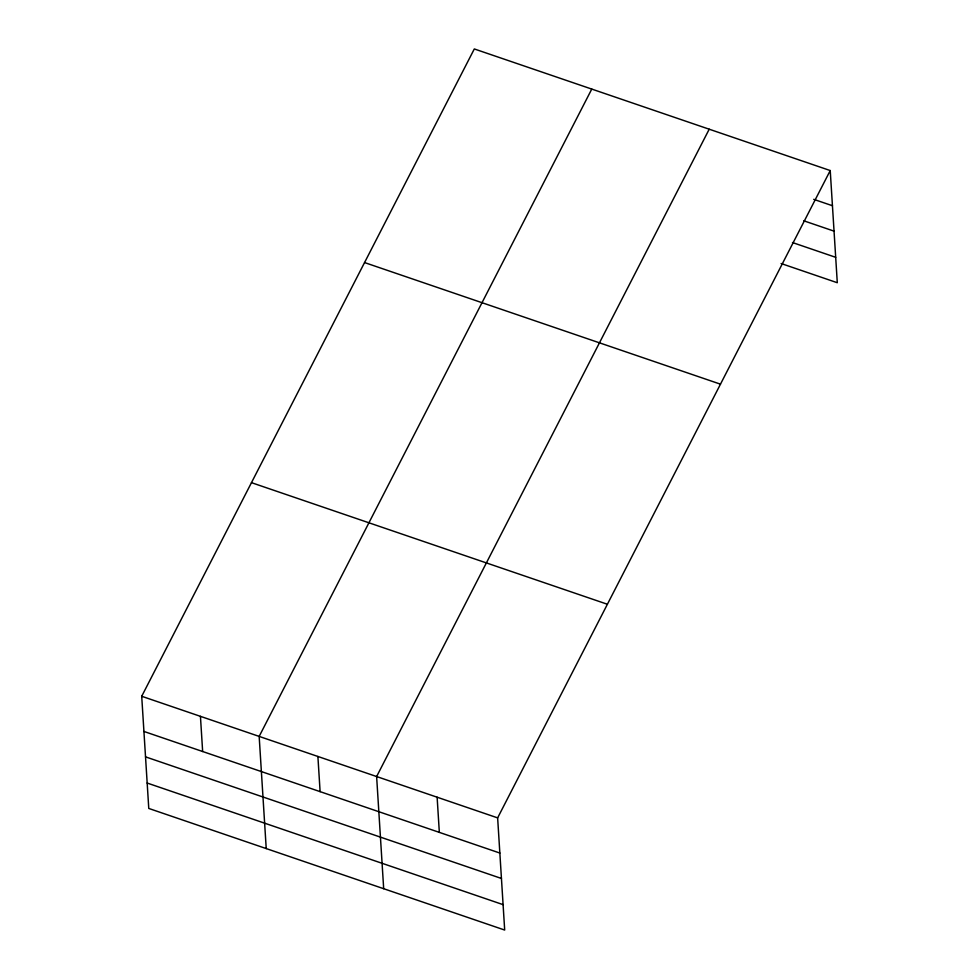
<?xml version="1.0" encoding="UTF-8"?>
<svg xmlns="http://www.w3.org/2000/svg" width="979" height="979" viewBox="0 0 979 979"><rect width="100%" height="100%" fill="white"/><g stroke="black" fill="none" stroke-linecap="round" stroke-linejoin="round"><path stroke-width="1.47" d="M830.229 170.554L497.638 817.881L504.687 930.05L148.771 808.446L141.71 696.277L474.313 48.95L830.229 170.554L837.29 282.723L781.107 263.522M591.769 89.077L259.166 736.404L266.227 848.573M709.212 129.216L376.621 776.543L383.682 888.699M813.72 199.337L832.444 205.725M803.783 220.801L834.047 231.142M792.476 242.547L835.687 257.318M364.555 262.568L720.471 384.172M251.468 482.659L607.396 604.263M141.71 696.277L497.638 817.881M143.925 731.448L499.853 853.052M145.528 756.865L501.444 878.469M147.168 783.041L503.096 904.645M437.123 797.212L439.338 832.383M317.894 756.473L320.109 791.644M200.438 716.347L202.653 751.517"/></g></svg>
